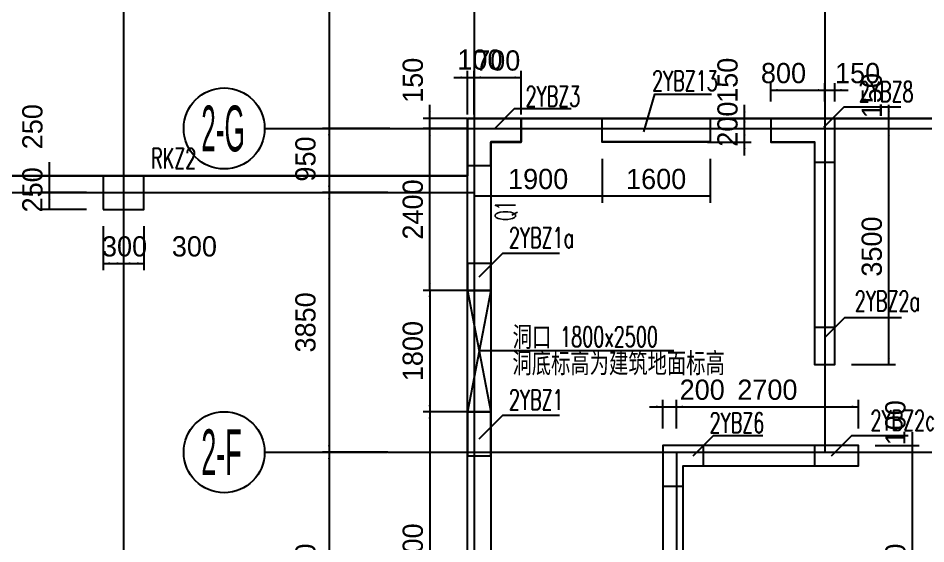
# Model space of a CAD drawing. Extents: x 19107 to 699106, y -67310 to 245688.
# Drawn here: x 534145 to 547608, y 226080 to 233873 of the extents above; entities that cross this region are included whole.
import ezdxf

# ---------------------------------------------------------------- set-up
doc = ezdxf.new("R2010")
doc.units = 0
doc.header["$LTSCALE"] = 100
doc.header["$MEASUREMENT"] = 0
for name, color, linetype in [('DIM', 3, 'Continuous'), ('DOTE', 253, 'Continuous'), ('L-AXIS', 3, 'Continuous'), ('Q-TEXT', 2, 'Continuous'), ('wall-主楼', 2, 'Continuous'), ('wall-开洞', 5, 'Continuous'), ('剪力墙开洞', 5, 'Continuous'), ('小尺寸', 4, 'Continuous')]:
    doc.layers.add(name, color=color, linetype=linetype)
doc.layers.add('Select Column Frame Line', color=7, linetype='Continuous', lineweight=0)
doc.layers.add('Select Column Frame Position', color=7, linetype='Continuous', lineweight=0)
doc.styles.get("Standard").update_dxf_attribs({"font": 'standard'})
doc.styles.add('汉字', font='汉字')
doc.dimstyles.get("Standard").update_dxf_attribs({"dimtxt": 300, "dimasz": 100, "dimexe": 100, "dimexo": 250, "dimgap": 100, "dimtad": 0, "dimtoh": 1, "dimdec": 0, "dimdsep": 46, "dimcen": 0.09, "dimclrt": 7, "dimadec": 0, "dimazin": 0, "dimtfac": 1, "dimtdec": 4, "dimtofl": 0, "dimtmove": 0, "dimatfit": 3, "dimfxl": 1, "dimtolj": 1, "dimtzin": 0, "dimarcsym": 0})

# ---------------------------------------------------------------- blocks, each defined once
blk = doc.blocks.new('*D5269')
at = {"layer": 'L-AXIS', "color": 0, "linetype": 'ByBlock', "lineweight": -2}
for p, q in [((539658, 232238), (538658, 232238)), ((538758, 232238), (538758, 231288)), ((539629, 231288), (538658, 231288))]:
    blk.add_line(p, q, dxfattribs=at)
for points in [[(538758, 232238), (538775, 232138), (538741, 232138)], [(538758, 231288), (538741, 231388), (538775, 231388)]]:
    blk.add_solid(points, dxfattribs=at)
at = {"layer": 'L-AXIS', "color": 7, "linetype": 'Continuous', "lineweight": -2, "insert": (538408, 231785), "char_height": 300, "width": 556.67, "attachment_point": 5, "rotation": 90, "style": '汉字'}
blk.add_mtext('950', dxfattribs=at)
blk = doc.blocks.new('*D298')
at = {"layer": 'L-AXIS', "color": 0, "linetype": 'ByBlock', "lineweight": -2}
for p, q in [((539629, 227438), (538658, 227438)), ((538758, 227438), (538758, 223838)), ((539658, 223838), (538658, 223838))]:
    blk.add_line(p, q, dxfattribs=at)
for points in [[(538758, 227438), (538775, 227338), (538741, 227338)], [(538758, 223838), (538741, 223938), (538775, 223938)]]:
    blk.add_solid(points, dxfattribs=at)
at = {"layer": 'L-AXIS', "color": 7, "linetype": 'Continuous', "lineweight": -2, "insert": (538408, 225638), "char_height": 300, "width": 775, "attachment_point": 5, "rotation": 90, "style": '汉字'}
blk.add_mtext('3600', dxfattribs=at)
blk = doc.blocks.new('*D620')
at = {"layer": 'L-AXIS', "color": 0, "linetype": 'ByBlock', "lineweight": -2}
for p, q in [((539629, 231288), (538658, 231288)), ((538758, 231288), (538758, 227438)), ((539629, 227438), (538658, 227438))]:
    blk.add_line(p, q, dxfattribs=at)
for points in [[(538758, 231288), (538775, 231188), (538741, 231188)], [(538758, 227438), (538741, 227538), (538775, 227538)]]:
    blk.add_solid(points, dxfattribs=at)
at = {"layer": 'L-AXIS', "color": 7, "linetype": 'Continuous', "lineweight": -2, "insert": (538408, 229363), "char_height": 300, "width": 780, "attachment_point": 5, "rotation": 90, "style": '汉字'}
blk.add_mtext('3850', dxfattribs=at)
blk = doc.blocks.new('_AXISO')
blk.add_circle((0, 0), 0.5)
blk = doc.blocks.new('*D3392')
at = {"layer": '小尺寸', "color": 0, "linetype": 'ByBlock', "lineweight": -2}
for p, q in [((540908, 231787), (540908, 231137)), ((542808, 231787), (542808, 231137)), ((540908, 231237), (542808, 231237))]:
    blk.add_line(p, q, dxfattribs=at)
for points in [[(540908, 231237), (541008, 231254), (541008, 231220)], [(542808, 231237), (542708, 231220), (542708, 231254)]]:
    blk.add_solid(points, dxfattribs=at)
at = {"layer": '小尺寸', "color": 7, "linetype": 'Continuous', "lineweight": -2, "insert": (541858, 231487), "char_height": 300, "width": 685, "attachment_point": 5, "style": '汉字'}
blk.add_mtext('1900', dxfattribs=at)
blk = doc.blocks.new('*D3756')
at = {"layer": '小尺寸', "color": 0, "linetype": 'ByBlock', "lineweight": -2}
for p, q in [((544918, 231837), (544918, 232437)), ((544368, 232237), (545018, 232237)), ((544368, 232037), (545018, 232037))]:
    blk.add_line(p, q, dxfattribs=at)
for points in [[(544918, 232237), (544902, 232337), (544935, 232337)], [(544918, 232037), (544935, 231937), (544902, 231937)]]:
    blk.add_solid(points, dxfattribs=at)
at = {"layer": '小尺寸', "color": 7, "linetype": 'Continuous', "lineweight": -2, "insert": (544668, 232302), "char_height": 300, "width": 566.67, "attachment_point": 5, "rotation": 90, "style": '汉字'}
blk.add_mtext('200', dxfattribs=at)
blk = doc.blocks.new('*D4080')
at = {"layer": '小尺寸', "color": 0, "linetype": 'ByBlock', "lineweight": -2}
for p, q in [((544918, 232037), (544918, 232587)), ((544368, 232387), (545018, 232387)), ((544368, 232237), (545018, 232237))]:
    blk.add_line(p, q, dxfattribs=at)
for points in [[(544918, 232387), (544902, 232487), (544935, 232487)], [(544918, 232237), (544935, 232137), (544902, 232137)]]:
    blk.add_solid(points, dxfattribs=at)
at = {"layer": '小尺寸', "color": 7, "linetype": 'Continuous', "lineweight": -2, "insert": (544668, 232952), "char_height": 300, "width": 476.67, "attachment_point": 5, "rotation": 90, "style": '汉字'}
blk.add_mtext('150', dxfattribs=at)
blk = doc.blocks.new('*D4284')
at = {"layer": '小尺寸', "color": 0, "linetype": 'ByBlock', "lineweight": -2}
for p, q in [((546858, 227437), (547508, 227437)), ((547408, 223837), (547408, 227437)), ((546858, 223837), (547508, 223837))]:
    blk.add_line(p, q, dxfattribs=at)
for points in [[(547408, 227437), (547425, 227337), (547392, 227337)], [(547408, 223837), (547392, 223937), (547425, 223937)]]:
    blk.add_solid(points, dxfattribs=at)
at = {"layer": '小尺寸', "color": 7, "linetype": 'Continuous', "lineweight": -2, "insert": (547158, 225637), "char_height": 300, "width": 775, "attachment_point": 5, "rotation": 90, "style": '汉字'}
blk.add_mtext('3600', dxfattribs=at)
blk = doc.blocks.new('*D4649')
at = {"layer": '小尺寸', "color": 0, "linetype": 'ByBlock', "lineweight": -2}
for p, q in [((546508, 232237), (547158, 232237)), ((547058, 228737), (547058, 232237)), ((546508, 228737), (547158, 228737))]:
    blk.add_line(p, q, dxfattribs=at)
for points in [[(547058, 232237), (547075, 232137), (547041, 232137)], [(547058, 228737), (547041, 228837), (547075, 228837)]]:
    blk.add_solid(points, dxfattribs=at)
at = {"layer": '小尺寸', "color": 7, "linetype": 'Continuous', "lineweight": -2, "insert": (546808, 230487), "char_height": 300, "width": 780, "attachment_point": 5, "rotation": 90, "style": '汉字'}
blk.add_mtext('3500', dxfattribs=at)
blk = doc.blocks.new('*D4759')
at = {"layer": '小尺寸', "color": 0, "linetype": 'ByBlock', "lineweight": -2}
for p, q in [((540808, 232444), (540808, 233094)), ((540908, 232444), (540908, 233094)), ((540608, 232994), (541108, 232994))]:
    blk.add_line(p, q, dxfattribs=at)
for points in [[(540808, 232994), (540708, 232978), (540708, 233011)], [(540908, 232994), (541008, 233011), (541008, 232978)]]:
    blk.add_solid(points, dxfattribs=at)
at = {"layer": '小尺寸', "color": 7, "linetype": 'Continuous', "lineweight": -2, "insert": (540994, 233257), "char_height": 300, "width": 476.67, "attachment_point": 5, "style": '汉字'}
blk.add_mtext('100', dxfattribs=at)
blk = doc.blocks.new('*D5116')
at = {"layer": '小尺寸', "color": 0, "linetype": 'ByBlock', "lineweight": -2}
for p, q in [((540908, 232444), (540908, 233094)), ((541608, 232444), (541608, 233094)), ((540908, 232994), (541608, 232994))]:
    blk.add_line(p, q, dxfattribs=at)
for points in [[(540908, 232994), (541008, 233011), (541008, 232978)], [(541608, 232994), (541508, 232978), (541508, 233011)]]:
    blk.add_solid(points, dxfattribs=at)
at = {"layer": '小尺寸', "color": 7, "linetype": 'Continuous', "lineweight": -2, "insert": (541258, 233244), "char_height": 300, "width": 566.67, "attachment_point": 5, "style": '汉字'}
blk.add_mtext('700', dxfattribs=at)
blk = doc.blocks.new('*D2775')
at = {"layer": '小尺寸', "color": 0, "linetype": 'ByBlock', "lineweight": -2}
for p, q in [((540800, 232237), (540150, 232237)), ((540250, 229837), (540250, 232237)), ((540800, 229837), (540150, 229837))]:
    blk.add_line(p, q, dxfattribs=at)
for points in [[(540250, 232237), (540267, 232137), (540233, 232137)], [(540250, 229837), (540233, 229937), (540267, 229937)]]:
    blk.add_solid(points, dxfattribs=at)
at = {"layer": '小尺寸', "color": 7, "linetype": 'Continuous', "lineweight": -2, "insert": (540000, 231037), "char_height": 300, "width": 785, "attachment_point": 5, "rotation": 90, "style": '汉字'}
blk.add_mtext('2400', dxfattribs=at)
blk = doc.blocks.new('*D3119')
at = {"layer": '小尺寸', "color": 0, "linetype": 'ByBlock', "lineweight": -2}
for p, q in [((540250, 232037), (540250, 232587)), ((540800, 232387), (540150, 232387)), ((540800, 232237), (540150, 232237))]:
    blk.add_line(p, q, dxfattribs=at)
for points in [[(540250, 232387), (540233, 232487), (540267, 232487)], [(540250, 232237), (540267, 232137), (540233, 232137)]]:
    blk.add_solid(points, dxfattribs=at)
at = {"layer": '小尺寸', "color": 7, "linetype": 'Continuous', "lineweight": -2, "insert": (540000, 232952), "char_height": 300, "width": 476.67, "attachment_point": 5, "rotation": 90, "style": '汉字'}
blk.add_mtext('150', dxfattribs=at)
blk = doc.blocks.new('*D3448')
at = {"layer": '小尺寸', "color": 0, "linetype": 'ByBlock', "lineweight": -2}
for p, q in [((540800, 228037), (540150, 228037)), ((540250, 228037), (540250, 223837)), ((540800, 223837), (540150, 223837))]:
    blk.add_line(p, q, dxfattribs=at)
for points in [[(540250, 228037), (540267, 227937), (540233, 227937)], [(540250, 223837), (540233, 223937), (540267, 223937)]]:
    blk.add_solid(points, dxfattribs=at)
at = {"layer": '小尺寸', "color": 7, "linetype": 'Continuous', "lineweight": -2, "insert": (540000, 225937), "char_height": 300, "width": 790, "attachment_point": 5, "rotation": 90, "style": '汉字'}
blk.add_mtext('4200', dxfattribs=at)
blk = doc.blocks.new('*D3428')
at = {"layer": '小尺寸', "color": 0, "linetype": 'ByBlock', "lineweight": -2}
for p, q in [((547058, 232037), (547058, 232587)), ((546508, 232387), (547158, 232387)), ((546508, 232237), (547158, 232237))]:
    blk.add_line(p, q, dxfattribs=at)
for points in [[(547058, 232387), (547041, 232487), (547075, 232487)], [(547058, 232237), (547075, 232137), (547041, 232137)]]:
    blk.add_solid(points, dxfattribs=at)
at = {"layer": '小尺寸', "color": 7, "linetype": 'Continuous', "lineweight": -2, "insert": (546808, 232725), "char_height": 300, "width": 476.67, "attachment_point": 5, "rotation": 90, "style": '汉字'}
blk.add_mtext('150', dxfattribs=at)
blk = doc.blocks.new('*D3488')
at = {"layer": '小尺寸', "color": 0, "linetype": 'ByBlock', "lineweight": -2}
for p, q in [((545308, 232638), (545308, 232907)), ((545308, 232807), (546108, 232807)), ((546108, 232638), (546108, 232907))]:
    blk.add_line(p, q, dxfattribs=at)
for points in [[(545308, 232807), (545408, 232823), (545408, 232790)], [(546108, 232807), (546008, 232790), (546008, 232823)]]:
    blk.add_solid(points, dxfattribs=at)
at = {"layer": '小尺寸', "color": 7, "linetype": 'Continuous', "lineweight": -2, "insert": (545497, 233057), "char_height": 300, "width": 566.67, "attachment_point": 5, "rotation": 360, "style": '汉字'}
blk.add_mtext('800', dxfattribs=at)
blk = doc.blocks.new('*D1192')
at = {"layer": '小尺寸', "color": 0, "linetype": 'ByBlock', "lineweight": -2}
for p, q in [((545908, 232807), (546458, 232807)), ((546108, 232638), (546108, 232907)), ((546258, 232638), (546258, 232907))]:
    blk.add_line(p, q, dxfattribs=at)
for points in [[(546108, 232807), (546008, 232790), (546008, 232823)], [(546258, 232807), (546358, 232823), (546358, 232790)]]:
    blk.add_solid(points, dxfattribs=at)
at = {"layer": '小尺寸', "color": 7, "linetype": 'Continuous', "lineweight": -2, "insert": (546596, 233057), "char_height": 300, "width": 476.67, "attachment_point": 5, "rotation": 360, "style": '汉字'}
blk.add_mtext('150', dxfattribs=at)
blk = doc.blocks.new('*D4515')
at = {"layer": '小尺寸', "color": 0, "linetype": 'ByBlock', "lineweight": -2}
for p, q in [((543708, 227788), (543708, 228213)), ((543908, 227788), (543908, 228213)), ((543508, 228113), (544108, 228113))]:
    blk.add_line(p, q, dxfattribs=at)
for points in [[(543708, 228113), (543608, 228097), (543608, 228130)], [(543908, 228113), (544008, 228130), (544008, 228097)]]:
    blk.add_solid(points, dxfattribs=at)
at = {"layer": '小尺寸', "color": 7, "linetype": 'Continuous', "lineweight": -2, "insert": (544291, 228363), "char_height": 300, "width": 566.67, "attachment_point": 5, "rotation": 360, "style": '汉字'}
blk.add_mtext('200', dxfattribs=at)
blk = doc.blocks.new('*D4851')
at = {"layer": '小尺寸', "color": 0, "linetype": 'ByBlock', "lineweight": -2}
for p, q in [((543908, 227788), (543908, 228213)), ((546608, 227788), (546608, 228213)), ((543908, 228113), (546608, 228113))]:
    blk.add_line(p, q, dxfattribs=at)
for points in [[(543908, 228113), (544008, 228130), (544008, 228097)], [(546608, 228113), (546508, 228097), (546508, 228130)]]:
    blk.add_solid(points, dxfattribs=at)
at = {"layer": '小尺寸', "color": 7, "linetype": 'Continuous', "lineweight": -2, "insert": (545258, 228363), "char_height": 300, "width": 780, "attachment_point": 5, "rotation": 360, "style": '汉字'}
blk.add_mtext('2700', dxfattribs=at)
blk = doc.blocks.new('*D1239')
at = {"layer": '小尺寸', "color": 0, "linetype": 'ByBlock', "lineweight": -2}
for p, q in [((547408, 227237), (547408, 227737)), ((546858, 227537), (547508, 227537)), ((546858, 227437), (547508, 227437))]:
    blk.add_line(p, q, dxfattribs=at)
for points in [[(547408, 227537), (547392, 227637), (547425, 227637)], [(547408, 227437), (547425, 227337), (547392, 227337)]]:
    blk.add_solid(points, dxfattribs=at)
at = {"layer": '小尺寸', "color": 7, "linetype": 'Continuous', "lineweight": -2, "insert": (547158, 227875), "char_height": 300, "width": 476.67, "attachment_point": 5, "rotation": 90, "style": '汉字'}
blk.add_mtext('100', dxfattribs=at)
blk = doc.blocks.new('*D2135')
at = {"layer": '小尺寸', "color": 0, "linetype": 'ByBlock', "lineweight": -2}
for p, q in [((542808, 231787), (542808, 231137)), ((544408, 231787), (544408, 231137)), ((542808, 231237), (544408, 231237))]:
    blk.add_line(p, q, dxfattribs=at)
for points in [[(542808, 231237), (542908, 231254), (542908, 231220)], [(544408, 231237), (544308, 231220), (544308, 231254)]]:
    blk.add_solid(points, dxfattribs=at)
at = {"layer": '小尺寸', "color": 7, "linetype": 'Continuous', "lineweight": -2, "insert": (543608, 231487), "char_height": 300, "width": 685, "attachment_point": 5, "style": '汉字'}
blk.add_mtext('1600', dxfattribs=at)
blk = doc.blocks.new('*D4029')
at = {"layer": 'DIM', "color": 0, "linetype": 'ByBlock', "lineweight": -2}
for p, q in [((535408, 230788), (535408, 230138)), ((535708, 230788), (535708, 230138)), ((535408, 230238), (535708, 230238))]:
    blk.add_line(p, q, dxfattribs=at)
for points in [[(535408, 230238), (535508, 230255), (535508, 230221)], [(535708, 230238), (535608, 230221), (535608, 230255)]]:
    blk.add_solid(points, dxfattribs=at)
at = {"layer": 'DIM', "color": 7, "linetype": 'Continuous', "lineweight": -2, "insert": (535723, 230488), "char_height": 300, "width": 566.67, "attachment_point": 5, "style": '汉字'}
blk.add_mtext('300', dxfattribs=at)
blk = doc.blocks.new('*D1763')
at = {"layer": 'DIM', "color": 0, "linetype": 'ByBlock', "lineweight": -2}
for p, q in [((535708, 230788), (535708, 230138)), ((536008, 230788), (536008, 230138)), ((535708, 230238), (536008, 230238))]:
    blk.add_line(p, q, dxfattribs=at)
for points in [[(535708, 230238), (535808, 230255), (535808, 230221)], [(536008, 230238), (535908, 230221), (535908, 230255)]]:
    blk.add_solid(points, dxfattribs=at)
at = {"layer": 'DIM', "color": 7, "linetype": 'Continuous', "lineweight": -2, "insert": (536759, 230488), "char_height": 300, "width": 566.67, "attachment_point": 5, "style": '汉字'}
blk.add_mtext('300', dxfattribs=at)
blk = doc.blocks.new('*D2074')
at = {"layer": 'DIM', "color": 0, "linetype": 'ByBlock', "lineweight": -2}
for p, q in [((535158, 231288), (534508, 231288)), ((534608, 231038), (534608, 231288)), ((535158, 231038), (534508, 231038))]:
    blk.add_line(p, q, dxfattribs=at)
for points in [[(534608, 231288), (534625, 231188), (534591, 231188)], [(534608, 231038), (534591, 231138), (534625, 231138)]]:
    blk.add_solid(points, dxfattribs=at)
at = {"layer": 'DIM', "color": 7, "linetype": 'Continuous', "lineweight": -2, "insert": (534358, 231328), "char_height": 300, "width": 566.67, "attachment_point": 5, "rotation": 90, "style": '汉字'}
blk.add_mtext('250', dxfattribs=at)
blk = doc.blocks.new('*D2430')
at = {"layer": 'DIM', "color": 0, "linetype": 'ByBlock', "lineweight": -2}
for p, q in [((534608, 231088), (534608, 231738)), ((535158, 231538), (534508, 231538)), ((535158, 231288), (534508, 231288))]:
    blk.add_line(p, q, dxfattribs=at)
for points in [[(534608, 231538), (534591, 231638), (534625, 231638)], [(534608, 231288), (534625, 231188), (534591, 231188)]]:
    blk.add_solid(points, dxfattribs=at)
at = {"layer": 'DIM', "color": 7, "linetype": 'Continuous', "lineweight": -2, "insert": (534358, 232264), "char_height": 300, "width": 566.67, "attachment_point": 5, "rotation": 90, "style": '汉字'}
blk.add_mtext('250', dxfattribs=at)
blk = doc.blocks.new('*D967')
at = {"layer": '小尺寸', "color": 0, "linetype": 'ByBlock', "lineweight": -2}
for p, q in [((540558, 229838), (540150, 229838)), ((540250, 229838), (540250, 228038)), ((540558, 228038), (540150, 228038))]:
    blk.add_line(p, q, dxfattribs=at)
for points in [[(540250, 229838), (540267, 229738), (540233, 229738)], [(540250, 228038), (540233, 228138), (540267, 228138)]]:
    blk.add_solid(points, dxfattribs=at)
at = {"layer": '小尺寸', "color": 7, "linetype": 'Continuous', "lineweight": -2, "insert": (540000, 228938), "char_height": 300, "width": 690, "attachment_point": 5, "rotation": 90, "style": '汉字'}
blk.add_mtext('1800', dxfattribs=at)

msp = doc.modelspace()

# ---------------------------------------------------------------- linework, layer by layer
at = {"color": 6, "lineweight": 30}
msp.add_lwpolyline([(476181.3, 232428.8), (494258.1, 233154.4), (494258.1, 231537.9), (540808.1, 231537.9), (540808.1, 232387.9), (590208.1, 232387.9), (590208.1, 232187.9), (593108.1, 232187.9), (593108.1, 230737.9), (608058.1, 230737.9), (608058.1, 231687.9), (648158.1, 231687.9), (648158.1, 230737.9), (657058.1, 230737.9), (657158.1, 196187.9), (658248.2, 196187.9), (663075.9, 83077.9), (659946, 47787.8), (654318.1, 48286.9), (653832.2, 42808.4), (496133.5, 56794.9), (482757.4, 68610.1), (476181.3, 232428.8)], dxfattribs=at)
at = {"layer": 'DOTE'}
for p, q in [((535708.1, 238913.1), (535708.1, 218537.9)), ((538758.1, 238913.1), (538758.1, 94087.9)), ((540908.1, 234260.7), (540908.1, 210429.3)), ((546108.1, 234260.7), (546108.1, 227437.9)), ((538758.1, 232237.9), (590108.1, 232237.9)), ((487407, 231287.9), (540908.1, 231287.9)), ((539629.1, 227437.9), (590108.1, 227437.9)), ((543908.1, 227437.9), (543908.1, 210429.3))]:
    msp.add_line(p, q, dxfattribs=at)
at = {"layer": 'L-AXIS'}
for p, q in [((537800.8, 232237.9), (539616.4, 232237.9)), ((537800.8, 227437.9), (539616.4, 227437.9))]:
    msp.add_line(p, q, dxfattribs=at)
at = {"layer": 'Select Column Frame Line', "color": 200, "linetype": 'Continuous', "lineweight": -3}
for points in [[(543427.2, 232186.9), (543590.6, 232746.7), (544430.6, 232746.7)], [(541208.1, 232231.5), (541508.1, 232531.5), (542348.1, 232531.5)], [(546097.6, 232259.2), (546397.6, 232559.2), (547237.6, 232559.2)], [(540983.1, 230039.4), (541333.1, 230389.4), (542173.1, 230389.4)], [(546108.1, 229136.9), (546408.1, 229436.9), (547248.1, 229436.9)], [(540983.1, 227636.9), (541333.1, 227986.9), (542173.1, 227986.9)], [(544158.1, 227386.9), (544458.1, 227686.9), (545188.1, 227686.9)], [(546208.3, 227386.9), (546508.3, 227686.9), (547348.3, 227686.9)]]:
    msp.add_lwpolyline(points, dxfattribs=at)
at = {"layer": 'Select Column Frame Position', "color": 235, "linetype": 'Continuous', "lineweight": -3}
for points in [[(540808.1, 232387.9), (540808.1, 231686.9), (541158.1, 231686.9), (541158.1, 232036.9), (541608.1, 232036.9), (541608.1, 232387.9), (540808.1, 232387.9)], [(542808.1, 232387.9), (544408.1, 232387.9), (544408.1, 232036.9), (542808.1, 232036.9), (542808.1, 232387.9)], [(545308.1, 232387.9), (545308.1, 232036.9), (545958.1, 232036.9), (545958.1, 231736.9), (546258.1, 231736.9), (546258.1, 232387.9), (545308.1, 232387.9)], [(540808.1, 230237.2), (540808.1, 229836.9), (541158.1, 229836.9), (541158.1, 230237.2), (540808.1, 230237.2)], [(545958.1, 229286.9), (545958.1, 228736.9), (546258.1, 228736.9), (546258.1, 229286.9), (545958.1, 229286.9)], [(540808.1, 228036.9), (540808.1, 227386.6), (541158.1, 227386.6), (541158.1, 228036.9), (540808.1, 228036.9)], [(543708.1, 227536.9), (543708.1, 226936.9), (544008.1, 226936.9), (544008.1, 227236.9), (544308.1, 227236.9), (544308.1, 227536.9), (543708.1, 227536.9)], [(545958.1, 227236.9), (546608.3, 227236.9), (546608.3, 227536.9), (545958.1, 227536.9), (545958.1, 227236.9)]]:
    msp.add_lwpolyline(points, dxfattribs=at)
at = {"layer": 'Select Column Frame Position', "color": 7, "linetype": 'Continuous', "lineweight": -3}
msp.add_lwpolyline([(535408.1, 231037.9), (536008.1, 231037.9), (536008.1, 231537.9), (535408.1, 231537.9), (535408.1, 231037.9)], dxfattribs=at)
at = {"layer": 'wall-主楼'}
for points in [[(540808.1, 229837.9), (540808.1, 232387.9), (541608.1, 232387.9), (541608.1, 232037.9), (541158.1, 232037.9), (541158.1, 229837.9)], [(542808.1, 232387.9), (544408.1, 232387.9), (544408.1, 232037.9), (542808.1, 232037.9)], [(545958.1, 228737.9), (546258.1, 228737.9), (546258.1, 232387.9), (545308.1, 232387.9), (545308.1, 232037.9), (545958.1, 232037.9)], [(541158.1, 224037.9), (541658.1, 224037.9), (541658.1, 223737.9), (540808.1, 223737.9), (540808.1, 228037.9), (541158.1, 228037.9)], [(544008.1, 223737.9), (544008.1, 227237.9), (546608.1, 227237.9), (546608.1, 227537.9), (543708.1, 227537.9), (543708.1, 224037.9), (543158.1, 224037.9), (543158.1, 223737.9)]]:
    msp.add_lwpolyline(points, close=True, dxfattribs=at)
at = {"layer": 'wall-开洞'}
for p, q in [((540808.1, 229836.9), (541158.1, 228037.9)), ((541158.1, 229836.9), (540808.1, 228036.9))]:
    msp.add_line(p, q, dxfattribs=at)
msp.add_lwpolyline([(540808.1, 229837.9), (541158.1, 229837.9), (541158.1, 228037.9), (540808.1, 228037.9)], close=True, dxfattribs=at)
at = {"layer": '剪力墙开洞'}
msp.add_line((543869.1, 228943.7), (540984.5, 228943.7), dxfattribs=at)

# ---------------------------------------------------------------- block references
at = {"layer": 'L-AXIS'}
ref = msp.add_blockref('_AXISO', (537200.8, 232237.9), dxfattribs=dict(at, xscale=1199.999999999997, yscale=1200, rotation=359.9996457873818))
ref.add_attrib('A', '2-G', (536861.4, 231898.5), dxfattribs={"height": 678.82, "style": '汉字', "width": 0.42623})
ref = msp.add_blockref('_AXISO', (537200.8, 227437.9), dxfattribs=dict(at, xscale=1199.999999999997, yscale=1200, rotation=359.9996457873818))
ref.add_attrib('A', '2-F', (536861.4, 227098.5), dxfattribs={"height": 678.82, "style": '汉字', "width": 0.440678})

# ---------------------------------------------------------------- texts
at = {"color": 200, "linetype": 'Continuous', "lineweight": -3, "width": 0.7}
for s, p in [('2YBZ13', (543546.9, 232794)), ('2YBZ8', (546613.5, 232634.9)), ('2YBZ3', (541670.6, 232564.4)), ('2YBZ1a', (541423.2, 230467.8)), ('2YBZ2a', (546553.4, 229529.2)), ('2YBZ1', (541423.2, 228065.4)), ('2YBZ6', (544399.3, 227724.4)), ('2YBZ2c', (546786.6, 227761.7))]:
    msp.add_text(s, height=300, rotation=360, dxfattribs=at).set_placement(p)
at = {"color": 150, "linetype": 'Continuous', "lineweight": -3, "width": 0.7}
msp.add_text('RKZ2', height=300, dxfattribs=at).set_placement((536114.1, 231644))
at = {"layer": 'Q-TEXT', "color": 3, "width": 0.6}
msp.add_text('Q1', height=300, rotation=90, dxfattribs=at).set_placement((541522.4, 230868.3))
at = {"layer": '剪力墙开洞', "width": 0.7}
for s, p in [('洞口 1800x2500', (541479.2, 228999.3)), ('洞底标高为建筑地面标高', (541476.1, 228610.7))]:
    msp.add_text(s, height=300, dxfattribs=at).set_placement(p)

# ---------------------------------------------------------------- dimensions: what is measured, and where the dimension line sits
at = {"layer": 'DIM', "color": 200}
for p1, p2, distance, picture, middle in [((535408.1, 231287.9), (535408.1, 231537.9), 800, '*D2430', (534358.1, 231756)), ((535408.1, 231037.9), (535408.1, 231287.9), 800, '*D2074', (534358.1, 230819.9)), ((535408.1, 231037.9), (535708.1, 231037.9), -800, '*D4029', (535190, 230487.9)), ((535708.1, 231037.9), (536008.1, 231037.9), -800, '*D1763', (536226.1, 230487.9))]:
    dim = msp.add_aligned_dim(p1=p1, p2=p2, distance=distance, dimstyle='Standard', dxfattribs=at)
    dim.commit()
    dim.dimension.update_dxf_attribs({"geometry": picture, "text_midpoint": middle})
at = {"layer": 'L-AXIS'}
for base, p1, p2, picture, middle in [((538758.1, 231287.9), (539908.1, 232237.9), (539879.1, 231287.9), '*D5269', (538408.1, 231785.4)), ((538758.1, 227437.9), (539879.1, 231287.9), (539879.1, 227437.9), '*D620', (538408.1, 229362.9)), ((538758.1, 223837.9), (539879.1, 227437.9), (539908.1, 223837.9), '*D298', (538408.1, 225637.9))]:
    dim = msp.add_linear_dim(base=base, p1=p1, p2=p2, angle=90, dimstyle='Standard', dxfattribs=at)
    dim.commit()
    dim.dimension.update_dxf_attribs({"geometry": picture, "text_midpoint": middle})
at = {"layer": '小尺寸'}
for p1, p2, distance, picture, middle in [((540808.1, 232194.3), (540908.1, 232194.3), 800, '*D4759', (540606.1, 233257)), ((540908.1, 232194.3), (541608.1, 232194.3), 800, '*D5116', (541258.1, 233244.3)), ((541049.9, 232236.6), (541049.9, 232386.9), 800, '*D3119', (539999.9, 232538.9)), ((544118.2, 232236.6), (544118.2, 232386.9), -800, '*D4080', (544668.2, 232538.9)), ((546258.1, 232236.6), (546258.1, 232386.9), -800, '*D3428', (546808.1, 232311.8)), ((544118.2, 232036.9), (544118.2, 232236.6), -800, '*D3756', (544668.2, 231818.9)), ((541049.9, 229836.9), (541049.9, 232236.6), 800, '*D2775', (539999.9, 231036.8)), ((546258.1, 228736.9), (546258.1, 232236.6), -800, '*D4649', (546808.1, 230486.8)), ((540908.1, 232036.9), (542808.1, 232036.9), -800, '*D3392', (541858.1, 231486.9)), ((542808.1, 232036.9), (544408.1, 232036.9), -800, '*D2135', (543608.1, 231486.9)), ((546608.3, 227436.6), (546608.3, 227536.9), -800, '*D1239', (547158.3, 227486.8)), ((541049.9, 228036.9), (541049.9, 223836.6), -800, '*D3448', (539999.9, 225936.8)), ((546608.3, 223836.6), (546608.3, 227436.6), -800, '*D4284', (547158.3, 225636.6))]:
    dim = msp.add_aligned_dim(p1=p1, p2=p2, distance=distance, dimstyle='Standard', dxfattribs=at)
    dim.commit()
    dim.dimension.update_dxf_attribs({"geometry": picture, "text_midpoint": middle})
for base, p1, p2, angle, picture, middle in [((546108.1, 232806.7), (545308.1, 232387.9), (546108.1, 232387.9), 360, '*D3488', (545497.4, 233056.7)), ((546258.1, 232806.7), (546108.1, 232387.9), (546258.1, 232387.9), 360, '*D1192', (546183.1, 233056.7)), ((540249.9, 228037.9), (540808.1, 229837.9), (540808.1, 228037.9), 90, '*D967', (539999.9, 228937.9)), ((543908.1, 228113.2), (543708.1, 227537.9), (543908.1, 227537.9), 360, '*D4515', (543808.1, 228363.2)), ((546608.3, 228113.2), (543908.1, 227537.9), (546608.3, 227537.9), 360, '*D4851', (545258.2, 228363.2))]:
    dim = msp.add_linear_dim(base=base, p1=p1, p2=p2, angle=angle, dimstyle='Standard', dxfattribs=at)
    dim.commit()
    dim.dimension.update_dxf_attribs({"geometry": picture, "text_midpoint": middle})

doc.saveas('drawing.dxf')
